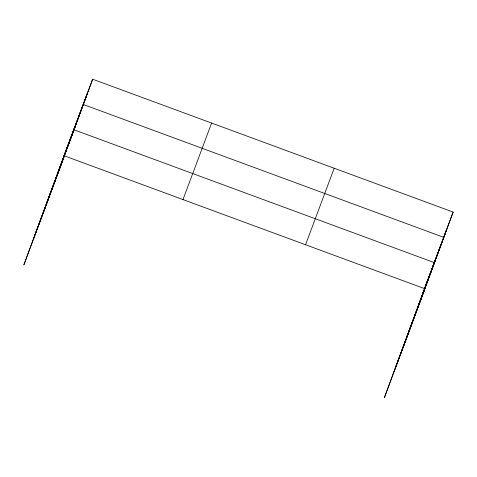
<?xml version="1.0" encoding="UTF-8"?>
<svg xmlns="http://www.w3.org/2000/svg" width="477" height="477" viewBox="0 0 477 477"><rect width="100%" height="100%" fill="white"/><g stroke="black" fill="none" stroke-linecap="round" stroke-linejoin="round"><path stroke-width="0.72" d="M68.449 143.905L23.85 264.92L65.689 152.479M33.581 238.905L74.615 127.419M69.147 142.313L81.484 109.048M43.025 213.648L67.937 145.938M68.187 145.264L72.158 134.472M72.409 133.798L87.494 92.979M67.221 148.305L67.99 146.218M68.247 145.527L69.523 142.051M70.548 139.272L75.151 126.757L74.293 129.052M75.396 126.083L79.367 115.291M79.617 114.617L92.645 79.206L453.15 212.08L384.355 397.794L427.183 281.508M421.74 296.336L433.378 264.95M394.085 371.78L440.271 246.514M403.53 346.523L446.281 230.445M92.645 79.206L64.025 155.729L424.53 288.603L453.15 212.08M57.699 172.924L82.67 106.156M82.885 105.584L86.319 96.402M46.525 203.285L64.633 154.882M64.848 154.309L65.492 152.586M65.707 152.014L66.565 149.718M66.78 149.14L67.424 147.423M67.639 146.844L68.068 145.7M68.283 145.127L68.926 143.404M69.141 142.832L69.785 141.109M70 140.536L70.858 138.235M71.073 137.662L71.717 135.939M71.932 135.367L72.361 134.222M72.576 133.643L73.219 131.926M73.434 131.348L74.078 129.631M35.018 234.565L63.638 158.036M182.989 199.577L211.609 123.054M305.56 244.755L334.186 168.232M418.204 305.799L446.824 229.276M407.03 336.16L435.656 259.631M395.522 367.439L424.142 290.91M83.201 104.457L443.705 237.331M73.756 129.714L434.261 262.583"/></g></svg>
